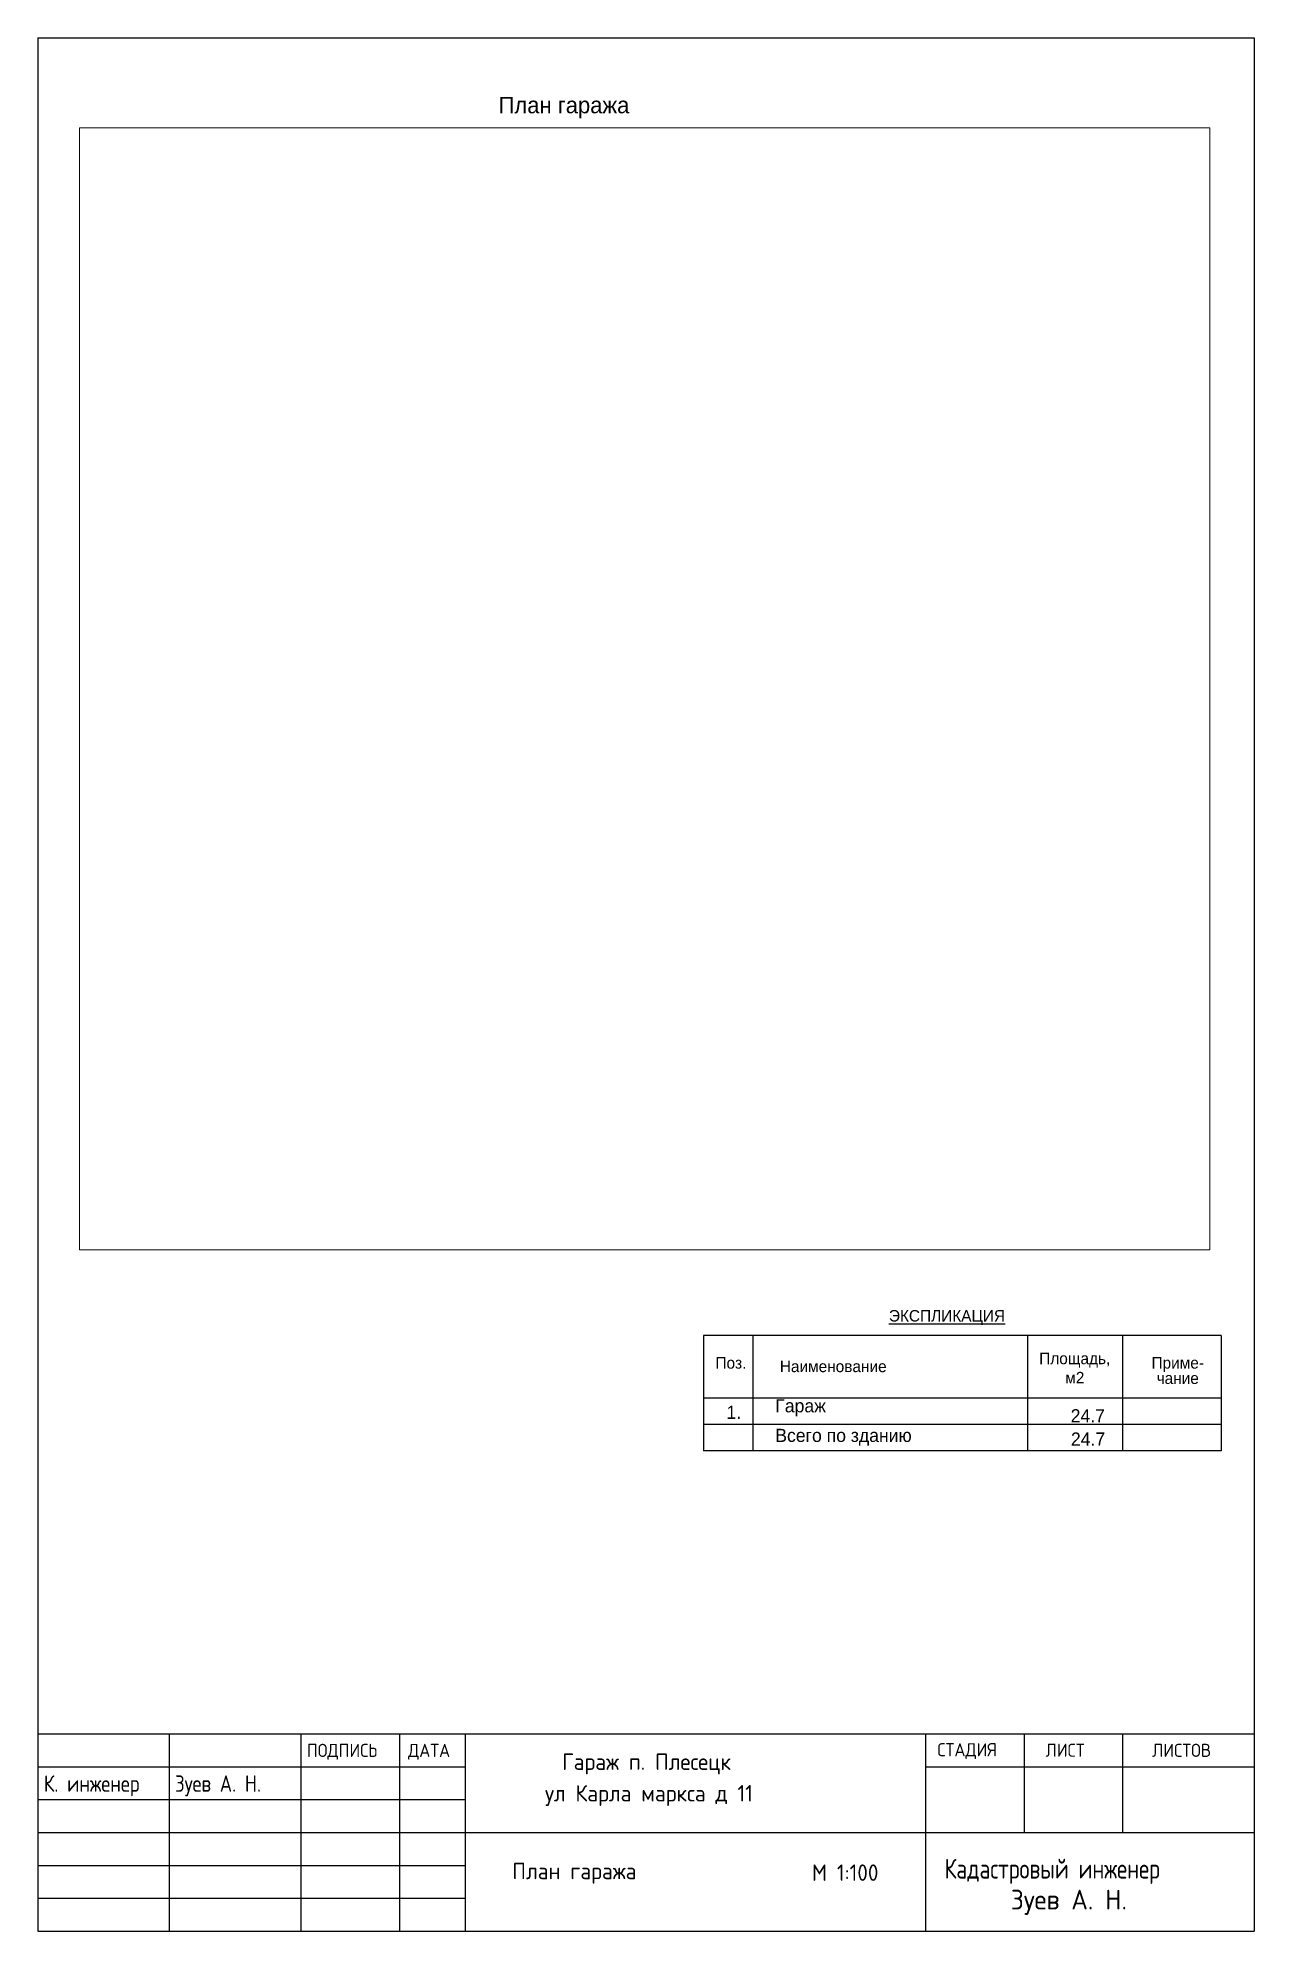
# Paper-space layout 'Экспликация Гаража' of a CAD drawing. Header units: millimetres. Extents: x 16 to 201, y 1 to 289.
import ezdxf

# ---------------------------------------------------------------- set-up
doc = ezdxf.new("R2010")
doc.units = ezdxf.units.MM
for name, color, linetype in [('ВЭ', 7, 'Continuous'), ('Заголовок', 7, 'Continuous'), ('Рамки Чертежей', 7, 'Continuous'), ('Текст', 7, 'Continuous')]:
    doc.layers.add(name, color=color, linetype=linetype)
doc.styles.add('C', font='complex', dxfattribs={"width": 0.9})

psp = doc.layouts.new('Экспликация Гаража')

# ---------------------------------------------------------------- linework, layer by layer
at = {"layer": 'Рамки Чертежей'}
for p, q in [((15.91, 288.95), (200.91, 288.95)), ((15.91, 288.95), (15.91, 1.07)), ((200.91, 288.95), (200.91, 1.07)), ((195.91, 91.62), (117.16, 91.62)), ((195.91, 82.12), (117.16, 82.12)), ((195.91, 78.12), (117.16, 78.12)), ((15.91, 31.07), (200.91, 31.07)), ((35.91, 31.07), (35.91, 1.07)), ((55.91, 31.07), (55.91, 1.07)), ((70.91, 31.07), (70.91, 1.07)), ((80.91, 31.07), (80.91, 1.07)), ((150.91, 31.07), (150.91, 1.07)), ((150.91, 31.07), (150.91, 1.07)), ((165.91, 31.07), (165.91, 16.07)), ((180.91, 31.07), (180.91, 16.07)), ((15.91, 26.07), (80.91, 26.07)), ((15.91, 26.07), (80.91, 26.07)), ((150.91, 26.07), (200.91, 26.07)), ((15.91, 21.07), (80.91, 21.07)), ((15.91, 21.07), (80.91, 21.07)), ((15.91, 16.07), (200.91, 16.07)), ((15.91, 11.07), (80.91, 11.07)), ((15.91, 11.07), (80.91, 11.07)), ((15.91, 6.07), (80.91, 6.07)), ((15.91, 6.07), (80.91, 6.07)), ((15.91, 1.07), (200.91, 1.07))]:
    psp.add_line(p, q, dxfattribs=at)
at = {"layer": 'Рамки Чертежей', "linetype": 'Continuous'}
for p, q in [((117.16, 91.62), (117.16, 74.12)), ((124.66, 91.62), (124.66, 74.12)), ((166.46, 91.62), (166.46, 74.12)), ((180.91, 91.62), (180.91, 74.12)), ((195.91, 91.62), (195.91, 74.12)), ((195.91, 78.12), (117.16, 78.12)), ((195.91, 74.12), (117.16, 74.12))]:
    psp.add_line(p, q, dxfattribs=at)

# ---------------------------------------------------------------- texts
at = {"layer": 'Заголовок'}
psp.add_text('План гаража', height=2.5, dxfattribs=at).set_placement((86, 277.48))
at = {"layer": 'Заголовок', "style": 'C', "width": 0.9}
for s, height, p in [('ПОДПИСЬ', 2, (56.83, 27.55)), ('ДАТА', 2, (72.23, 27.55)), ('СТАДИЯ', 2, (152.73, 27.65)), ('ЛИСТ', 2, (169.19, 27.58)), ('ЛИСТОВ', 2, (185.39, 27.56)), ('План гаража', 2.5, (88.08, 8.96, -43.76)), ('М 1:100', 2.5, (133.65, 8.71, -43.76))]:
    psp.add_text(s, height=height, dxfattribs=at).set_placement(p)
at = {"layer": 'Заголовок', "color": 0, "style": 'C'}
for s, width, p in [('Кадастровый инженер', 0.75, (153.82, 9.06, -4376.2)), ('Зуев А. Н.', 0.9, (163.91, 4.36, -4376.2))]:
    psp.add_text(s, height=3, dxfattribs=dict(at, width=width)).set_placement(p)
at = {"layer": 'Заголовок', "linetype": 'Continuous', "insert": (154.19, 94.38, -2188.1), "char_height": 1.75, "width": 51.5541, "attachment_point": 5}
psp.add_mtext('{\\LЭКСПЛИКАЦИЯ}', dxfattribs=at)
at = {"layer": 'Заголовок', "linetype": 'Continuous', "attachment_point": 5}
for s, insert, char_height in [('Поз.', (121.33, 87.46), 1.75), ('Наименование', (136.89, 86.93), 1.75), ('Площадь,\\Pм2', (173.63, 86.69), 1.75), ('1.', (121.77, 79.96), 2)]:
    psp.add_mtext(s, dxfattribs=dict(at, insert=insert, char_height=char_height))
at = {"layer": 'Заголовок', "linetype": 'Continuous', "insert": (189.29, 86.3), "char_height": 1.75, "attachment_point": 5, "line_spacing_factor": 0.8}
psp.add_mtext('Приме-\\Pчание', dxfattribs=at)
at = {"layer": 'Текст', "style": 'C'}
for s, width, p in [('Гараж п. Плесецк', 0.9, (95.66, 25.58, -43.76)), ('К. инженер', 0.8, (16.82, 22.26, -43.76)), ('Зуев А. Н.', 0.8, (36.78, 22.26, -43.76)), ('ул Карла маркса д 11', 0.9, (93.06, 20.78))]:
    psp.add_text(s, height=2.5, dxfattribs=dict(at, width=width)).set_placement(p)
at = {"layer": 'Текст', "linetype": 'Continuous', "char_height": 2}
for s, insert, attachment_point in [('Гараж', (128.08, 79.35), 7), ('24.7', (175.61, 79.43), 5), ('Всего по зданию', (128.08, 74.87), 7), ('24.7', (175.65, 75.89), 5)]:
    psp.add_mtext(s, dxfattribs=dict(at, insert=insert, attachment_point=attachment_point))

# ---------------------------------------------------------------- viewports
at = {"layer": 'ВЭ'}
psp.add_viewport(center=(108.21, 189.95), size=(171.91, 170.6111), view_center_point=(393.416, 141.172), view_height=17.06111, dxfattribs=at)

doc.saveas('drawing.dxf')
